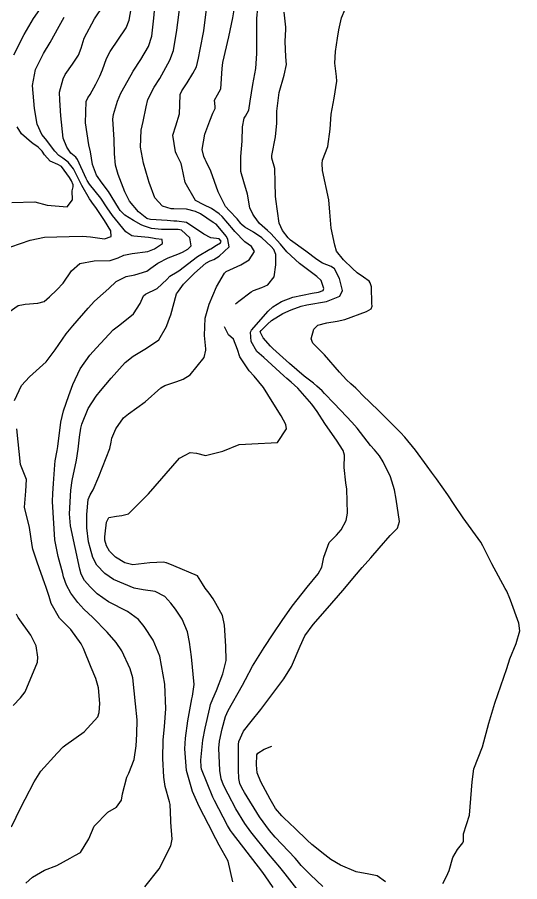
# Model space of a CAD drawing. Header units: feet. Extents: x 1313198 to 1317500, y 385000 to 389511.
# Drawn here: x 1316840.5 to 1317044.2, y 385662.6 to 386012.7 of the extents above; entities that cross this region are included whole.
import ezdxf

# ---------------------------------------------------------------- set-up
doc = ezdxf.new("R2010")
doc.units = ezdxf.units.FT
doc.layers.add('C-TOPO-MAJR', color=32, linetype='CONTINUOUS')

msp = doc.modelspace()

# ---------------------------------------------------------------- linework, layer by layer
at = {"layer": 'C-TOPO-MAJR'}
for points in [[(1316839.15, 385997.5), (1316843.36, 386005.76), (1316847.12, 386012.2), (1316851.56, 386018.61)], [(1316844.04, 385661.96), (1316846.71, 385664.4), (1316851.6, 385667.27), (1316856.53, 385669.11), (1316861.94, 385672.13), (1316863.82, 385673.18), (1316866.21, 385674.37), (1316869.55, 385679.89), (1316871.64, 385685.09), (1316877.23, 385690.7), (1316880.74, 385692.74), (1316882.81, 385695.65), (1316883.2, 385698.11), (1316884.98, 385704.95), (1316885.81, 385706.54), (1316887.95, 385712.01), (1316888.67, 385717.61), (1316889.01, 385722.37), (1316889.09, 385728.15), (1316888.52, 385734.57), (1316887.33, 385745.08), (1316886.28, 385748.85), (1316882.85, 385756.06), (1316880.66, 385759.46), (1316876.97, 385763.64), (1316871.16, 385769.56), (1316867.58, 385772.95), (1316865.11, 385775.59), (1316862.3, 385779.41), (1316860.43, 385782.66), (1316859.27, 385786.01), (1316858.95, 385787.39), (1316857.13, 385794.28), (1316855.8, 385800.98), (1316854.81, 385816.53), (1316854.93, 385819.82), (1316855.24, 385823.84), (1316855.73, 385831.38), (1316855.95, 385833.01), (1316856.74, 385837.24), (1316856.94, 385838.86), (1316858.17, 385848.71), (1316859.34, 385853.3), (1316861.48, 385859.51), (1316863.07, 385863.91), (1316866.03, 385870.3), (1316869.99, 385875.89), (1316872.63, 385878.85), (1316879.39, 385886.06), (1316882.11, 385888.12), (1316887.65, 385892.57), (1316890.28, 385896.79), (1316891.72, 385899.85), (1316892.54, 385900.49), (1316897.23, 385902.81), (1316901.15, 385906.5), (1316902.38, 385907.84), (1316905.38, 385909.57), (1316906.04, 385909.98), (1316913.57, 385915.8), (1316918.59, 385918.74), (1316918.98, 385918.97), (1316921.23, 385920.42), (1316922.85, 385921.33), (1316923.16, 385922.03), (1316922.32, 385922.92), (1316919.01, 385923.34), (1316916.2, 385924.91), (1316909.17, 385929.55), (1316905.25, 385930.11), (1316903.93, 385930.14), (1316901.32, 385930.34), (1316894.47, 385930.79), (1316893.4, 385931.07), (1316893.11, 385931.22), (1316889.71, 385933.88), (1316886.01, 385938.23), (1316884.12, 385941.99), (1316881.48, 385949.07), (1316880.31, 385952.83), (1316880, 385957.42), (1316879.86, 385963.22), (1316879.31, 385971.4), (1316879.52, 385973.3), (1316881.1, 385978.69), (1316882.52, 385982.01), (1316886.68, 385989.45), (1316887.53, 385990.89), (1316890.61, 385995.58), (1316893.74, 386000.93), (1316895.11, 386005.06), (1316895.82, 386012.39), (1316896.43, 386018.18)], [(1316927.89, 385662.49), (1316926.04, 385670.91), (1316922.42, 385677.42), (1316920.99, 385679.98), (1316918.02, 385685.73), (1316914.25, 385693), (1316911.57, 385699.14), (1316909.14, 385707.63), (1316908.45, 385716.34), (1316908.7, 385720.68), (1316909.6, 385727.79), (1316911.35, 385736.63), (1316911.59, 385737.66), (1316912.24, 385742.43), (1316911.17, 385753.61), (1316910.27, 385759.54), (1316909.48, 385763.8), (1316907.39, 385768.84), (1316904.67, 385773), (1316902.74, 385775.42), (1316900.3, 385778.05), (1316896.49, 385780.15), (1316891.62, 385780.79), (1316887.89, 385781.53), (1316879.55, 385785.03), (1316876.06, 385787.37), (1316872.81, 385790.76), (1316871.17, 385793.91), (1316870.03, 385797.74), (1316869.46, 385800.22), (1316868.71, 385805.91), (1316868.74, 385811.33), (1316869.33, 385817.33), (1316870.06, 385819.3), (1316871.27, 385821.31), (1316873.56, 385826.63), (1316877.99, 385838.01), (1316878.53, 385840.57), (1316878.83, 385842.29), (1316880.49, 385846.05), (1316883.64, 385850.51), (1316885.56, 385852.14), (1316892.35, 385856.95), (1316898.77, 385862.55), (1316900.4, 385863.53), (1316905.19, 385865.18), (1316907.83, 385866.14), (1316910.63, 385867.93), (1316916.31, 385874.9), (1316917.02, 385877.87), (1316916.97, 385878.41), (1316916.38, 385883.77), (1316916.65, 385890.79), (1316918.26, 385896.52), (1316921.24, 385903.54), (1316924.47, 385909.09), (1316925.25, 385909.74), (1316931.14, 385912.48), (1316934.48, 385914.4), (1316936.62, 385917.89), (1316935.45, 385919.86), (1316932.78, 385921.7), (1316928.67, 385925.91), (1316928.22, 385926.55), (1316923.55, 385932.02), (1316922.37, 385933.09), (1316919.32, 385935.25), (1316916.18, 385936.76), (1316912.82, 385938.44), (1316908.55, 385945.75), (1316907.29, 385952.28), (1316907.01, 385953.45), (1316905.26, 385956.94), (1316904.64, 385958.14), (1316903.62, 385964.99), (1316904.75, 385968.74), (1316906.33, 385973.62), (1316906.45, 385977.21), (1316906.59, 385981.39), (1316907.23, 385982.85), (1316909.41, 385986.2), (1316911.75, 385989.9), (1316913.15, 385992.64), (1316914.03, 385996.11), (1316914.7, 385999.66), (1316916.19, 386007.17), (1316917.48, 386018.22)], [(1316905.84, 385901.76), (1316907.85, 385904.58), (1316912.34, 385909.1), (1316917, 385913.16), (1316918.67, 385914), (1316920.25, 385914.66), (1316922.39, 385915.92), (1316926.39, 385919.77), (1316925.92, 385922.75), (1316925.32, 385923.96), (1316921.13, 385928.84), (1316919.95, 385929.64), (1316914.76, 385933.06), (1316912.73, 385934.06), (1316909.16, 385934.93), (1316903.95, 385935.08), (1316902.86, 385935.11), (1316899.38, 385936.2), (1316896.28, 385939.57), (1316893.99, 385945.72), (1316893.53, 385947.1), (1316891.64, 385953.67), (1316890.52, 385960.05), (1316890.7, 385967), (1316891.59, 385970.54), (1316892.82, 385976.39), (1316893.47, 385979.46), (1316896, 385984.43), (1316898.29, 385987.97), (1316902.39, 385995.37), (1316903.82, 385999.32), (1316905.18, 386007.48), (1316906.56, 386017.91)], [(1317012.96, 385661.82), (1317014.55, 385664.64), (1317015.54, 385667.08), (1317017.02, 385672.39), (1317018.91, 385675.54), (1317021.15, 385678.37), (1317021.32, 385679.01), (1317021.36, 385681.98), (1317023.79, 385689.45), (1317024.85, 385703.08), (1317025.62, 385708.32), (1317029.13, 385717.19), (1317031.66, 385726.82), (1317034.05, 385734.93), (1317038.94, 385748.96), (1317040.19, 385752.87), (1317042.7, 385759.09), (1317044.17, 385764.14), (1317043.82, 385767.34), (1317040.46, 385776.63), (1317040.15, 385777.3), (1317038.88, 385780.2), (1317038.32, 385781.38), (1317032.86, 385791.37), (1317029.27, 385798.58), (1317028.35, 385800.11), (1317021.27, 385809.93), (1317017.59, 385815.41), (1317015.01, 385819.29), (1317010.45, 385825.78), (1317008.41, 385828.48), (1317006.63, 385830.91), (1317001.91, 385837.38), (1316997.6, 385842.61), (1316995.9, 385844.46), (1316994.19, 385846.2), (1316986.88, 385853.46), (1316980.49, 385859.7), (1316978.69, 385861.59), (1316977.78, 385862.5), (1316975.75, 385864.25), (1316973.98, 385865.9), (1316971.16, 385868.94), (1316965.02, 385875.95), (1316960.35, 385880.7), (1316959.64, 385882.45), (1316960.7, 385886.38), (1316962.32, 385887.95), (1316965.94, 385888.96), (1316970.14, 385889.59), (1316973.24, 385890.29), (1316982.08, 385893.52), (1316983.91, 385894.66), (1316984.3, 385895.73), (1316984.29, 385896.79), (1316984.05, 385903.52), (1316983.62, 385905.18), (1316983.13, 385905.88), (1316980.83, 385907.43), (1316978.3, 385909.18), (1316976.34, 385911), (1316972.7, 385914.41), (1316969.94, 385917.91), (1316969.22, 385920.37), (1316967.81, 385927.23), (1316967.26, 385933.75), (1316966.78, 385938.78), (1316964.27, 385950.68), (1316964.05, 385953.45), (1316964.3, 385954.81), (1316966.43, 385960.36), (1316967.3, 385967.4), (1316967.76, 385973.4), (1316968.99, 385979.98), (1316970.04, 385986.83), (1316969.93, 385988.78), (1316969.24, 385994.12), (1316969.51, 385998.81), (1316970.38, 386004.3), (1316970.89, 386007.63), (1316971.95, 386012.44), (1316974.95, 386019.57)], [(1316837.21, 385893.38), (1316840.85, 385895.92), (1316843.02, 385896.4), (1316843.76, 385896.48), (1316848.88, 385896.9), (1316851.46, 385897.6), (1316853.61, 385899.42), (1316856.55, 385902.29), (1316859.19, 385905.03), (1316862.58, 385910.01), (1316865.92, 385913), (1316871.66, 385914.06), (1316878.12, 385914.17), (1316881.38, 385915.29), (1316883.78, 385916.37), (1316887.14, 385916.96), (1316893.48, 385917.8), (1316896.17, 385918.89), (1316899.34, 385921.13), (1316899.21, 385922.69), (1316896.63, 385923.03), (1316895.39, 385923.19), (1316893.75, 385923.55), (1316887.72, 385924.06), (1316887, 385924.16), (1316884.49, 385925.79), (1316879.09, 385932.43), (1316877.02, 385935.59), (1316874.36, 385939.47), (1316869.81, 385945.13), (1316868.82, 385946.64), (1316868.44, 385947.42), (1316865, 385955.1), (1316864.31, 385956.03), (1316863.6, 385956.57), (1316862.28, 385957.69), (1316860.58, 385960.13), (1316859.16, 385963.74), (1316858.24, 385972.74), (1316857.73, 385979.16), (1316857.69, 385982.32), (1316859.09, 385987.83), (1316859.97, 385989.58), (1316862.86, 385993.74), (1316865.39, 385997.36), (1316866.42, 386000.2), (1316867.61, 386004.21), (1316871.77, 386012.02), (1316875.5, 386017.45)], [(1316839.41, 385857.48), (1316842.3, 385863.5), (1316845.44, 385867.01), (1316852.2, 385873.19), (1316855.88, 385878.01), (1316860.31, 385884.49), (1316863.03, 385887.73), (1316869.24, 385894.93), (1316871.88, 385897.74), (1316875.35, 385900.82), (1316877.71, 385902.89), (1316880.66, 385905.65), (1316884.68, 385907.67), (1316888.14, 385908.37), (1316893.02, 385909.84), (1316894.65, 385911.04), (1316897.49, 385913.08), (1316901.66, 385915.25), (1316905.62, 385916.82), (1316907.54, 385917.58), (1316909.63, 385918.82), (1316911, 385920.14), (1316910.49, 385923.43), (1316907.06, 385926.54), (1316905.79, 385926.78), (1316905.36, 385926.77), (1316899.01, 385926.73), (1316894.91, 385927.17), (1316891.69, 385928.19), (1316890.81, 385928.64), (1316887.7, 385930.42), (1316884.15, 385932.49), (1316882.28, 385934.47), (1316881.57, 385935.58), (1316877.48, 385942.15), (1316874.95, 385945.52), (1316872.66, 385948.81), (1316871.03, 385953.11), (1316870.15, 385958.16), (1316869.53, 385961.06), (1316868.22, 385969.98), (1316868.52, 385978.57), (1316869.1, 385980.07), (1316870.02, 385981.45), (1316872.35, 385985.63), (1316874, 385988.84), (1316875.07, 385991.39), (1316876.73, 385995.99), (1316878.25, 385998.82), (1316884.64, 386008.4), (1316885.82, 386011.52), (1316886.93, 386017.61)], [(1316928.96, 385896.66), (1316930.36, 385897.76), (1316935.34, 385901.46), (1316936.24, 385902.03), (1316939.6, 385903.24), (1316942.11, 385904.4), (1316944.59, 385907.6), (1316945.3, 385912.46), (1316945.26, 385916.59), (1316944.49, 385918.61), (1316943.41, 385919.92), (1316939.64, 385923.37), (1316936.28, 385925.71), (1316932.73, 385927.65), (1316931.33, 385928.97), (1316931.17, 385929.19), (1316929.69, 385931.04), (1316926.57, 385934.28), (1316924.92, 385936.09), (1316921.91, 385942.06), (1316919.01, 385950.35), (1316917.08, 385954.3), (1316916.66, 385955.14), (1316916.16, 385956.3), (1316915.44, 385959.2), (1316916.55, 385965.32), (1316918.59, 385970.77), (1316919.86, 385973.87), (1316920.73, 385975.74), (1316920.8, 385976.56), (1316920.52, 385979.18), (1316921.62, 385981.34), (1316923.01, 385983.76), (1316923.63, 385991.97), (1316923.87, 385994.35), (1316926.31, 386004.74), (1316927.92, 386012.52), (1316928.72, 386017.28)], [(1316953.83, 385659.63), (1316949.1, 385665.72), (1316947.01, 385668.42), (1316942.41, 385673.82), (1316935.18, 385682.76), (1316932.78, 385686.08), (1316929.16, 385692.06), (1316925.99, 385698.01), (1316924.16, 385701.69), (1316923.21, 385704.29), (1316922.66, 385707.62), (1316922.27, 385716.68), (1316922.51, 385719.48), (1316923.6, 385724.48), (1316924.97, 385729.46), (1316926.02, 385731.94), (1316931.87, 385742.13), (1316933.08, 385744.49), (1316935.86, 385749.82), (1316940.58, 385757.37), (1316944.26, 385762.94), (1316947.88, 385768.36), (1316951.97, 385774.22), (1316958.08, 385781.84), (1316962.54, 385787.23), (1316964.01, 385789.97), (1316964.78, 385794), (1316966.99, 385799.96), (1316969.88, 385802.97), (1316971.75, 385805.03), (1316973.78, 385808.91), (1316974.4, 385811.85), (1316974.06, 385821.59), (1316973.74, 385824.12), (1316972.99, 385830.37), (1316973.18, 385835.39), (1316972.58, 385837.28), (1316969.85, 385841.4), (1316968.26, 385843.66), (1316965.17, 385848.22), (1316962.12, 385852.98), (1316959.89, 385855.97), (1316954.23, 385862.47), (1316951.53, 385864.92), (1316949.78, 385866.38), (1316948.61, 385867.44), (1316940.4, 385874.88), (1316937.64, 385877.37), (1316935.32, 385881.35), (1316935.12, 385885.1), (1316935.42, 385885.91), (1316942.23, 385893.72), (1316944.11, 385895.45), (1316947.58, 385897.55), (1316952.2, 385899.31), (1316960, 385900.91), (1316962.64, 385901.39), (1316964.45, 385902.1), (1316964.8, 385902.85), (1316963.66, 385906.15), (1316961.97, 385907.73), (1316954.91, 385912.95), (1316949.81, 385917.71), (1316947.19, 385920.83), (1316943.28, 385925.18), (1316941.9, 385926.35), (1316938.69, 385929.15), (1316936.57, 385932.16), (1316936.07, 385932.96), (1316934.85, 385935.48), (1316933.83, 385941.12), (1316932.41, 385946.08), (1316931.19, 385950.2), (1316931.09, 385956.36), (1316931.67, 385962.59), (1316931.81, 385968.33), (1316932.55, 385971.8), (1316933.06, 385972.59), (1316934.39, 385975.15), (1316934.92, 385978.79), (1316935.95, 385985.52), (1316937.25, 385992.01), (1316937.69, 385998.01), (1316937.67, 386005.51), (1316937.64, 386012.21), (1316938.04, 386016.58)], [(1316964.41, 385660.59), (1316959.4, 385665.28), (1316955.53, 385669.19), (1316953.94, 385671.18), (1316953.2, 385672.06), (1316945.06, 385680.58), (1316942.72, 385683.26), (1316938.65, 385688.81), (1316932.56, 385698.66), (1316931.51, 385700.58), (1316930.76, 385702.37), (1316930.36, 385704.3), (1316930.18, 385707.92), (1316930.16, 385711.71), (1316930.19, 385718.18), (1316930.37, 385719.29), (1316932.28, 385723.51), (1316935.27, 385727.46), (1316939.27, 385732.29), (1316948.61, 385744.67), (1316951.68, 385749.68), (1316955.21, 385757.99), (1316957.12, 385762.1), (1316960.46, 385766.81), (1316966.21, 385773.4), (1316972.43, 385780.46), (1316973.95, 385782.26), (1316977.2, 385786.17), (1316980.31, 385789.8), (1316983.79, 385793.72), (1316987.26, 385797.66), (1316991.67, 385802.76), (1316994.62, 385805.78), (1316995.43, 385808.45), (1316994.07, 385817.48), (1316993.43, 385821.24), (1316991.78, 385826.51), (1316988.88, 385832.58), (1316987.35, 385835.05), (1316985.3, 385837.45), (1316983.74, 385839.23), (1316978.23, 385846.33), (1316976.11, 385848.73), (1316973.9, 385850.99), (1316968.94, 385856.31), (1316965.11, 385860.37), (1316964.12, 385861.36), (1316961.98, 385863.3), (1316960.56, 385864.45), (1316956.81, 385867.39), (1316950.82, 385872.4), (1316946.76, 385876.14), (1316944.09, 385878.6), (1316943.23, 385879.43), (1316940.13, 385882.86), (1316939.01, 385885.3), (1316939.37, 385885.85), (1316941.92, 385888.39), (1316943.56, 385889.9), (1316948.18, 385892.76), (1316951.48, 385894.23), (1316955.62, 385895.68), (1316957.87, 385896.2), (1316965.82, 385897.63), (1316971.3, 385899.74), (1316972.34, 385902.01), (1316971.18, 385906.94), (1316969.12, 385910.79), (1316967.75, 385911.72), (1316964.21, 385913.14), (1316961.99, 385914.61), (1316957.47, 385917.93), (1316951.31, 385922.42), (1316950.32, 385923.4), (1316947.97, 385926.35), (1316946.64, 385929.34), (1316945.39, 385939.07), (1316945.21, 385940.29), (1316945.07, 385945.76), (1316944.93, 385951.42), (1316943.76, 385955.65), (1316943.67, 385956.72), (1316945.13, 385964.31), (1316945.7, 385969.88), (1316945.71, 385970.79), (1316945.71, 385974.69), (1316946.73, 385982.29), (1316948.76, 385989.31), (1316949.63, 385993.52), (1316949.44, 385996.75), (1316949.06, 386002.93), (1316949.36, 386007.91), (1316949.35, 386008.74), (1316948.77, 386014.82)], [(1316837.91, 385919.72), (1316845.76, 385922.45), (1316851.54, 385923.64), (1316861.52, 385923.86), (1316867.03, 385924.08), (1316870.17, 385923.79), (1316875.86, 385922.96), (1316878.63, 385923.95), (1316878.43, 385926.21), (1316875.89, 385930.37), (1316872.37, 385935.6), (1316871.42, 385936.94), (1316869.84, 385939.21), (1316866.73, 385944.52), (1316865.49, 385946.96), (1316863.34, 385951.34), (1316861.22, 385954.01), (1316858.94, 385955.6), (1316857.33, 385956.74), (1316855.82, 385958.46), (1316852.01, 385963.41), (1316850.52, 385965.26), (1316848.65, 385969.45), (1316847.55, 385975.79), (1316846.73, 385985.05), (1316847.99, 385991.53), (1316851.15, 385997.99), (1316853.9, 386002.5), (1316857.56, 386009.05), (1316859.5, 386012.74)], [(1316838.27, 385937.75), (1316847.68, 385937.9), (1316852.66, 385936.65), (1316860.72, 385935.97), (1316862.88, 385938.77), (1316862.74, 385942.36), (1316863.17, 385943.98), (1316863.16, 385944.88), (1316862.47, 385946.48), (1316861.76, 385947.78), (1316858.44, 385952.2), (1316857, 385953.09), (1316853.93, 385954.47), (1316851.63, 385956.98), (1316850.57, 385958.5), (1316849.05, 385960.12), (1316846.84, 385961.57), (1316846.28, 385961.94), (1316842.28, 385965.47), (1316840.5, 385968.28)], [(1316901.86, 385889.69), (1316902.51, 385891.46), (1316902.71, 385892.24), (1316905.08, 385900.69), (1316905.84, 385901.76)], [(1316892.23, 385660.43), (1316897.98, 385667.84), (1316902.74, 385677.15), (1316903.29, 385679.83), (1316902.81, 385686.72), (1316902.74, 385687.52), (1316902.47, 385693.83), (1316902.28, 385694.91), (1316900.53, 385701.14), (1316899.94, 385704.86), (1316899.59, 385712.4), (1316899.66, 385719.86), (1316900.17, 385725.37), (1316900.73, 385732.58), (1316900.33, 385742.53), (1316898.38, 385753.86), (1316895.62, 385760.36), (1316891.9, 385765.98), (1316889.63, 385768.82), (1316885.26, 385772.05), (1316877.53, 385775.93), (1316872.97, 385779.13), (1316870.03, 385782.01), (1316867.72, 385784.63), (1316866.38, 385787.07), (1316865.89, 385789.18), (1316865.18, 385792.31), (1316865.03, 385792.99), (1316863.96, 385797.98), (1316862.05, 385806.74), (1316861.68, 385811.59), (1316862.25, 385821.19), (1316862.79, 385825.13), (1316864.48, 385833.31), (1316865.26, 385837.73), (1316865.8, 385842.63), (1316866.25, 385846.26), (1316866.68, 385847.95), (1316869.24, 385854.19), (1316872.47, 385859.3), (1316874.3, 385861.42), (1316878.59, 385866.58), (1316884.24, 385872.83), (1316887.49, 385875.5), (1316892.95, 385878.69), (1316897.87, 385882.08), (1316901.03, 385887.42), (1316901.86, 385889.69)], [(1316908.59, 385835.33), (1316910.66, 385836.48), (1316913.22, 385836.15), (1316916.79, 385835.19), (1316923.91, 385836.99), (1316930.41, 385839.7), (1316935.65, 385839.89), (1316945.96, 385840.51), (1316949.66, 385845.94), (1316949.42, 385847.72), (1316947.47, 385851.26), (1316943.83, 385857.02), (1316940.33, 385862.8), (1316936.51, 385867.31), (1316934.5, 385869.45), (1316930.67, 385875.19), (1316929.81, 385878.2), (1316928.23, 385882.34), (1316926.18, 385884.03), (1316924.54, 385887.29)], [(1316838.25, 385684.72), (1316842.01, 385692.56), (1316843.76, 385696.04), (1316847.39, 385703), (1316850.02, 385707.3), (1316856.77, 385714.65), (1316859.2, 385717.14), (1316860.26, 385718.04), (1316867.62, 385723.23), (1316873.21, 385729.36), (1316873.74, 385731.09), (1316873.99, 385734.8), (1316873.42, 385741.08), (1316872.35, 385744.85), (1316870.54, 385749.3), (1316867.4, 385756.99), (1316866.43, 385758.88), (1316862.27, 385764.69), (1316859.82, 385767.11), (1316857.62, 385769.37), (1316854.27, 385775.3), (1316853.42, 385778.12), (1316852.16, 385782.15), (1316851.74, 385783.21), (1316848.55, 385791.98), (1316846.85, 385797.32), (1316846.61, 385798.79), (1316845.45, 385806.1), (1316843.43, 385814.29), (1316843.99, 385820.71), (1316844.28, 385825.5), (1316841.91, 385831.51), (1316840.34, 385845.95)], [(1316880.75, 385810.57), (1316882.86, 385810.91), (1316885.61, 385811.52), (1316893.77, 385819.72), (1316906.31, 385834.06), (1316908.59, 385835.33)], [(1316901.07, 385791.66), (1316900.92, 385791.72), (1316899.92, 385792), (1316894.29, 385791.69), (1316887.42, 385790.96), (1316884.15, 385791.68), (1316880.3, 385794.03), (1316877.89, 385796.39), (1316876.73, 385798.61), (1316876.09, 385800.86), (1316875.97, 385802.25), (1316876.12, 385803.49), (1316876.76, 385808.2), (1316877.71, 385810.08), (1316880.75, 385810.57)], [(1316921.02, 385775.19), (1316919.91, 385777.15), (1316918.3, 385779.48), (1316916.7, 385781.4), (1316915.66, 385783.21), (1316913.53, 385786.5), (1316903.98, 385790.53), (1316901.07, 385791.66)], [(1316944.21, 385660.21), (1316941.03, 385664.9), (1316939.64, 385666.78), (1316927.71, 385682.25), (1316926.91, 385683.36), (1316925.72, 385685.38), (1316920.47, 385695.45), (1316919.85, 385696.8), (1316915.25, 385708.14), (1316915, 385709.15), (1316914.98, 385711.85), (1316915.74, 385719.89), (1316916.63, 385724.76), (1316918.55, 385733.03), (1316918.91, 385734.33), (1316919.85, 385736.66), (1316921.29, 385739.97), (1316923.8, 385746.81), (1316925.2, 385752.2), (1316925.1, 385758), (1316924.49, 385766.51), (1316923.75, 385770.35), (1316921.02, 385775.19)], [(1316838.88, 385734), (1316841.91, 385737.08), (1316843.7, 385739.44), (1316848.76, 385751.43), (1316848.93, 385753.55), (1316848.17, 385758.13), (1316845.97, 385762.38), (1316840.93, 385769.56), (1316840.19, 385770.9)], [(1316989.73, 385662.47), (1316986.4, 385664.93), (1316982.35, 385665.76), (1316981.49, 385665.83), (1316977.93, 385666.6), (1316971.57, 385669.28), (1316967.62, 385671.61), (1316965.12, 385673.42), (1316959.97, 385677.64), (1316958.04, 385679.38), (1316953.21, 385684.11), (1316948.52, 385688.49), (1316947.76, 385689.19), (1316945.23, 385692.26), (1316943.01, 385695.96), (1316939.22, 385702.97), (1316937.8, 385706.72), (1316937.43, 385709.93), (1316937.68, 385713.89), (1316938, 385714.64), (1316940.61, 385716.23), (1316943.74, 385717.49)]]:
    msp.add_lwpolyline(points, dxfattribs=at)

doc.saveas('drawing.dxf')
